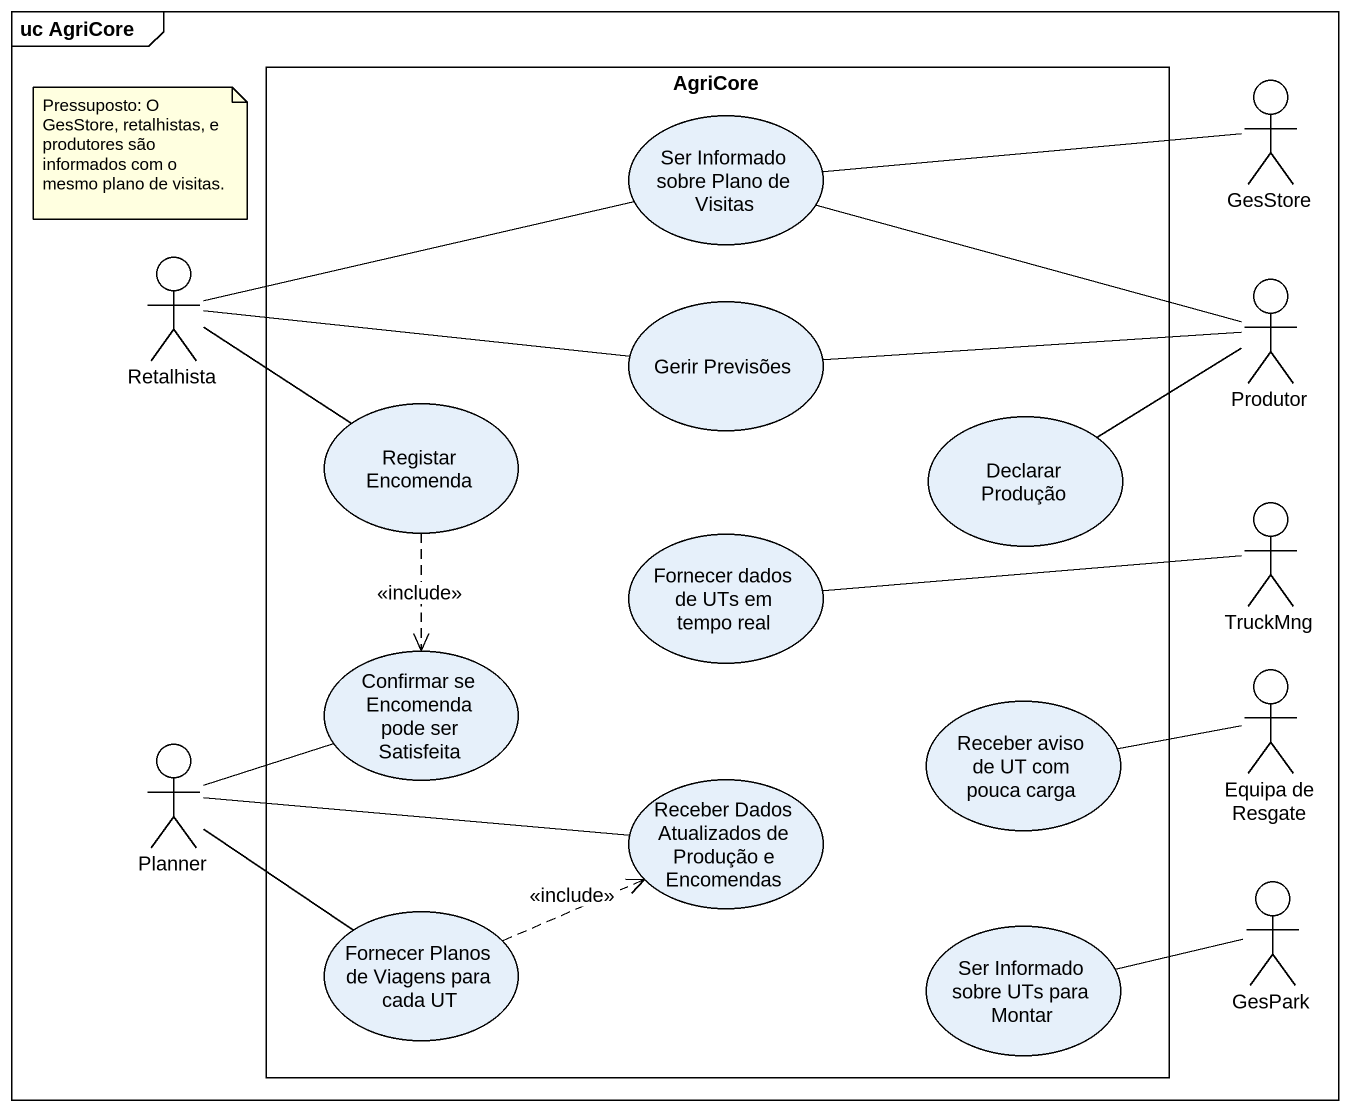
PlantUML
@startuml
mainframe uc AgriCore
rectangle AgriCore {
  usecase "Ser Informado sobre Plano de Visitas" as Ser_Informado_sobre_Plano
  usecase "Gerir Previsões" as Gerir_Previsões
  usecase "Registar Encomenda" as Registar_Encomenda
  usecase "Declarar Produção" as Declarar_Produção
  usecase "Fornecer dados de UTs em tempo real" as Fornecer_dados_de_UTs_em
  usecase "Confirmar se Encomenda pode ser Satisfeita" as Confirmar_se_Encomenda_pode
  usecase "Receber aviso de UT com pouca carga" as Receber_aviso_de_UT_com
  usecase "Receber Dados Atualizados de Produção e Encomendas" as Receber_Dados_Atualizados
  usecase "Fornecer Planos de Viagens para cada UT" as Fornecer_Planos_de_Viagens
  usecase "Ser Informado sobre UTs para Montar" as Ser_Informado_sobre_UTs
}
actor GesStore
actor Retalhista
actor Produtor
actor TruckMng
actor "Equipa de Resgate" as Equipa_de_Resgate
actor Planner
actor GesPark
GesStore -left- Ser_Informado_sobre_Plano
Retalhista -right- Ser_Informado_sobre_Plano
Retalhista -right- Gerir_Previsões
Retalhista -right- Registar_Encomenda
Produtor -left- Ser_Informado_sobre_Plano
Produtor -left- Gerir_Previsões
Produtor -left- Declarar_Produção
Registar_Encomenda ..> Confirmar_se_Encomenda_pode : <<include>>
TruckMng -left- Fornecer_dados_de_UTs_em
Receber_aviso_de_UT_com -right- Equipa_de_Resgate
Planner -right- Confirmar_se_Encomenda_pode
Planner -right- Receber_Dados_Atualizados
Planner -- Fornecer_Planos_de_Viagens
GesPark -left- Ser_Informado_sobre_UTs
Fornecer_Planos_de_Viagens .right.> Receber_Dados_Atualizados : <<include>>
note as N1
  Pressuposto: O GesStore, retalhistas, e produtores são informados com o mesmo plano de visitas.
end note
@enduml
